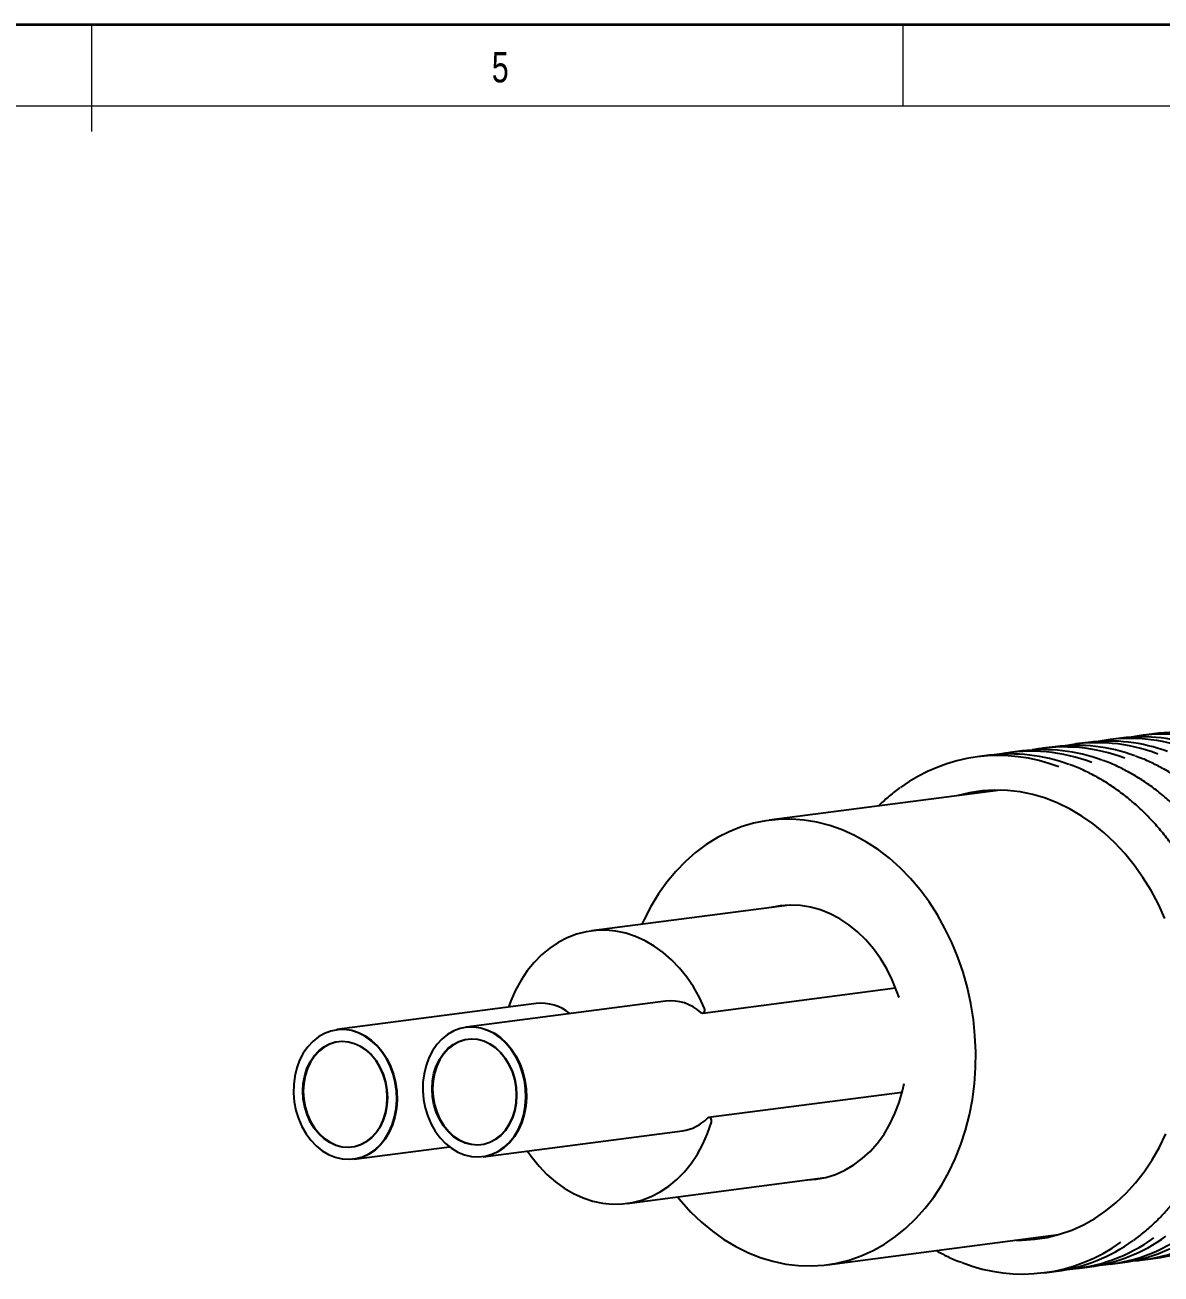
# Model space of a CAD drawing. Header units: millimetres. Extents: x 6 to 413, y 7 to 291.
# Drawn here: x 205.6 to 275.1, y 214.8 to 291.1 of the extents above; entities that cross this region are included whole.
import ezdxf

# ---------------------------------------------------------------- set-up
doc = ezdxf.new("R2010")
doc.units = ezdxf.units.MM
doc.styles.add('SLDTEXTSTYLE2', font='TXT', dxfattribs={"width": 0.75})

msp = doc.modelspace()

# ---------------------------------------------------------------- linework, layer by layer
at = {"color": 7, "linetype": 'Continuous', "lineweight": 35}
msp.add_line((413.064, 291.1062), (6.2734, 291.1062), dxfattribs=at)
at = {"color": 7, "linetype": 'Continuous', "lineweight": 18}
for p, q in [((209.6973, 291.1062), (209.6973, 284.5934)), ((259.2973, 291.1062), (259.2973, 286.1523)), ((408.1446, 286.1523), (11.2973, 286.1523))]:
    msp.add_line(p, q, dxfattribs=at)
at = {"color": 7, "linetype": 'Continuous', "lineweight": 25}
for p, q in [((272.6283, 247.516), (271.8842, 247.419)), ((274.6409, 247.7785), (273.8969, 247.6815)), ((266.5902, 246.7285), (265.8461, 246.6315)), ((268.6029, 246.991), (267.8588, 246.894)), ((270.6156, 247.2535), (269.8715, 247.1565)), ((264.5775, 246.466), (263.8335, 246.369)), ((265.2682, 244.3375), (251.1217, 242.4924)), ((252.3627, 237.3094), (240.2609, 235.731)), ((247.0619, 230.7074), (258.8501, 232.2449)), ((244.7808, 231.4425), (232.595, 229.8531)), ((236.8792, 231.2935), (224.6933, 229.7041)), ((259.2568, 225.8616), (247.422, 224.318)), ((233.6296, 221.9203), (245.8155, 223.5097)), ((225.728, 221.7713), (231.5781, 222.5343)), ((242.4337, 219.0721), (254.5355, 220.6505)), ((254.6654, 215.3225), (268.8118, 217.1676)), ((271.9715, 215.361), (272.7156, 215.4581)), ((273.9842, 215.6235), (274.7282, 215.7206)), ((267.9461, 214.836), (268.6902, 214.9331)), ((269.9588, 215.0985), (270.7029, 215.1956))]:
    msp.add_line(p, q, dxfattribs=at)
at = {"color": 7, "linetype": 'Continuous', "lineweight": 25, "flags": 128}
for points in [[(275.3155, 236.4844), (274.9138, 237.3558), (274.4654, 238.1928), (273.9725, 238.9909), (273.4377, 239.7462), (272.8637, 240.4549), (272.2534, 241.1132), (271.6099, 241.7179), (270.9365, 242.2658), (270.2367, 242.7542), (269.5139, 243.1806), (268.772, 243.5428), (268.0146, 243.8389), (267.2456, 244.0675), (266.469, 244.2274), (265.6887, 244.3178), (264.9087, 244.3381), (264.1329, 244.2884), (263.3654, 244.1689), (262.6751, 243.9993)], [(263.6038, 230.3128), (263.4476, 231.2894), (263.2363, 232.2535), (262.9711, 233.2001), (262.6534, 234.1244), (262.2848, 235.0215), (261.8672, 235.8867), (261.4029, 236.7156), (260.8941, 237.5037), (260.3437, 238.247), (259.7544, 238.9416), (259.1294, 239.5839), (258.4718, 240.1706), (257.7852, 240.6985), (257.0731, 241.1649), (256.3391, 241.5675), (255.5872, 241.904), (254.8213, 242.1728), (254.0453, 242.3724), (253.2633, 242.5018), (252.4794, 242.5604), (251.6976, 242.5477), (250.9221, 242.464), (250.1569, 242.3095), (249.4059, 242.0852), (248.6731, 241.7922), (247.9623, 241.4321), (247.2772, 241.0066), (246.6214, 240.518), (245.9983, 239.969), (245.4111, 239.3622), (244.863, 238.7009), (244.3567, 237.9886), (243.8949, 237.229), (243.4801, 236.4259), (243.3455, 236.1333)], [(259.0604, 231.6565), (258.9328, 232.0267), (258.6436, 232.7333), (258.3052, 233.4074), (257.9207, 234.043), (257.4933, 234.6348), (257.0267, 235.1777), (256.5248, 235.6672), (255.9919, 236.099), (255.4325, 236.4694), (254.8516, 236.7753), (254.2539, 237.0141), (253.6446, 237.1837), (253.0289, 237.2827), (252.412, 237.3103), (251.7993, 237.2661), (251.2516, 237.1645)], [(247.1748, 230.9912), (246.8567, 231.6668), (246.4926, 232.3068), (246.0856, 232.9058), (245.639, 233.4588), (245.1565, 233.9613), (244.6422, 234.409), (244.1005, 234.7982), (243.5357, 235.1256), (242.9526, 235.3885), (242.3562, 235.5847), (241.7513, 235.7125), (241.143, 235.771), (240.5365, 235.7595), (239.9367, 235.6783), (239.3487, 235.528), (238.7774, 235.3097), (238.2275, 235.0255), (237.7038, 234.6776), (237.2104, 234.2689), (236.7516, 233.8028), (236.3311, 233.2833), (235.9526, 232.7147), (235.6191, 232.1017), (235.3334, 231.4495), (235.1969, 231.0741)], [(246.9533, 230.7424), (247.0012, 230.7143), (247.0529, 230.7066), (247.1028, 230.7201), (247.1456, 230.7534), (247.1766, 230.803), (247.1927, 230.8636), (247.1921, 230.9286), (247.1748, 230.9912)], [(233.3408, 221.9182), (233.7578, 221.9615), (234.1631, 222.0748), (234.5494, 222.2561), (234.9099, 222.5022), (235.238, 222.8086), (235.528, 223.17), (235.7747, 223.5798), (235.9737, 224.0307), (236.1213, 224.5147), (236.2151, 225.0232), (236.2532, 225.5471), (236.2351, 226.077), (236.1611, 226.6034), (236.0324, 227.1171), (235.8514, 227.6087), (235.6213, 228.0697), (235.3462, 228.4916), (235.0311, 228.867), (234.6814, 229.1892), (234.3036, 229.4525), (233.9043, 229.652), (233.4906, 229.7844), (233.0699, 229.8472), (232.6498, 229.8393), (232.2378, 229.7608), (231.8411, 229.6131), (231.4669, 229.399), (231.1218, 229.1221), (230.812, 228.7874), (230.5431, 228.401), (230.3198, 227.9697), (230.1461, 227.5012), (230.0251, 227.0038), (229.959, 226.4865), (229.9489, 225.9584), (229.9951, 225.4291), (230.0967, 224.9078), (230.2519, 224.404), (230.4579, 223.9267), (230.7111, 223.4843), (231.0069, 223.0847), (231.34, 222.7351), (231.7045, 222.4417), (232.094, 222.2098), (232.5014, 222.0435), (232.9195, 221.9457), (233.3408, 221.9182)], [(232.595, 229.8531), (232.6598, 229.8607), (233.082, 229.8687), (233.5047, 229.8056), (233.9205, 229.6726), (234.3218, 229.472), (234.7016, 229.2074), (235.053, 228.8836), (235.3697, 228.5063), (235.6462, 228.0822), (235.8774, 227.619), (236.0594, 227.1249), (236.1887, 226.6086), (236.2631, 226.0795), (236.2813, 225.547), (236.2429, 225.0205), (236.1487, 224.5094), (236.0003, 224.023), (235.8004, 223.5698), (235.5524, 223.1579), (235.261, 222.7948), (234.9312, 222.4868), (234.5689, 222.2395), (234.1807, 222.0572), (233.7734, 221.9434), (233.6296, 221.9203)], [(245.5182, 219.4744), (245.7334, 219.2143), (246.3409, 218.5454), (246.9826, 217.9306), (247.6552, 217.3729), (248.355, 216.8754), (249.0785, 216.4406), (249.8219, 216.0709), (250.5813, 215.768), (251.3528, 215.5336), (252.1323, 215.369), (252.9158, 215.275), (253.6991, 215.252), (254.4783, 215.3002), (255.2492, 215.4194), (256.0078, 215.6089), (256.7501, 215.8677), (257.4724, 216.1945), (258.1708, 216.5876), (258.8417, 217.0449), (259.4816, 217.5641), (260.0871, 218.1423), (260.6551, 218.7768), (261.1827, 219.464), (261.667, 220.2005), (262.1056, 220.9823), (262.4962, 221.8055), (262.8367, 222.6657), (263.1253, 223.5585), (263.3607, 224.4791), (263.5414, 225.4229), (263.6667, 226.3847), (263.7357, 227.3598), (263.7483, 228.3429), (263.7042, 229.329), (263.6038, 230.3128)], [(225.4392, 221.7692), (225.8562, 221.8125), (226.2615, 221.9258), (226.6478, 222.1071), (227.0082, 222.3532), (227.3364, 222.6596), (227.6264, 223.021), (227.8731, 223.4308), (228.072, 223.8817), (228.2197, 224.3657), (228.3134, 224.8742), (228.3516, 225.3981), (228.3335, 225.928), (228.2594, 226.4544), (228.1308, 226.9681), (227.9498, 227.4598), (227.7197, 227.9207), (227.4446, 228.3426), (227.1294, 228.718), (226.7798, 229.0402), (226.4019, 229.3035), (226.0026, 229.503), (225.5889, 229.6354), (225.1683, 229.6982), (224.7482, 229.6903), (224.3361, 229.6118), (223.9394, 229.4641), (223.5652, 229.25), (223.2201, 228.9731), (222.9104, 228.6384), (222.6414, 228.252), (222.4181, 227.8207), (222.2444, 227.3522), (222.1235, 226.8548), (222.0574, 226.3375), (222.0473, 225.8094), (222.0935, 225.2801), (222.1951, 224.7588), (222.3502, 224.255), (222.5563, 223.7777), (222.8094, 223.3353), (223.1052, 222.9357), (223.4383, 222.5861), (223.8029, 222.2927), (224.1924, 222.0608), (224.5998, 221.8945), (225.0179, 221.7967), (225.4392, 221.7692)], [(224.6933, 229.7041), (224.7581, 229.7117), (225.1803, 229.7197), (225.6031, 229.6566), (226.0189, 229.5236), (226.4202, 229.323), (226.7999, 229.0584), (227.1513, 228.7346), (227.4681, 228.3573), (227.7445, 227.9332), (227.9758, 227.47), (228.1577, 226.9759), (228.287, 226.4596), (228.3614, 225.9305), (228.3796, 225.398), (228.3413, 224.8715), (228.2471, 224.3604), (228.0987, 223.874), (227.8987, 223.4208), (227.6508, 223.0089), (227.3593, 222.6458), (227.0295, 222.3378), (226.6673, 222.0905), (226.279, 221.9082), (225.8717, 221.7944), (225.728, 221.7713)], [(233.2973, 222.6358), (232.9111, 222.6649), (232.5292, 222.7659), (232.1601, 222.9365), (231.8119, 223.1731), (231.4926, 223.4702), (231.2091, 223.8212), (230.9679, 224.2184), (230.7743, 224.6528), (230.6326, 225.1147), (230.5461, 225.5939), (230.5166, 226.0795), (230.5449, 226.5608), (230.6302, 227.027), (230.7707, 227.4677), (230.9632, 227.8731), (231.2035, 228.234), (231.4861, 228.5425), (231.8048, 228.7916), (232.1524, 228.9758), (232.5212, 229.0909), (232.9029, 229.1344), (233.289, 229.1054), (233.6709, 229.0044), (234.0401, 228.8337), (234.3882, 228.5972), (234.7076, 228.3001), (234.9911, 227.949), (235.2323, 227.5519), (235.4259, 227.1175), (235.5676, 226.6555), (235.6541, 226.1764), (235.6836, 225.6907), (235.6553, 225.2094), (235.57, 224.7432), (235.4295, 224.3025), (235.237, 223.8972), (234.9967, 223.5363), (234.7141, 223.2278), (234.3954, 222.9787), (234.0478, 222.7945), (233.679, 222.6794), (233.2973, 222.6358)], [(233.3083, 222.6574), (233.6876, 222.7006), (234.0542, 222.8151), (234.3997, 222.9981), (234.7164, 223.2457), (234.9973, 223.5523), (235.2361, 223.911), (235.4274, 224.3138), (235.567, 224.7518), (235.6518, 225.2152), (235.6799, 225.6935), (235.6506, 226.1762), (235.5646, 226.6524), (235.4238, 227.1115), (235.2314, 227.5432), (234.9917, 227.9379), (234.71, 228.2869), (234.3925, 228.5821), (234.0465, 228.8172), (233.6796, 228.9869), (233.3001, 229.0872), (232.9163, 229.1161), (232.5369, 229.0728), (232.1704, 228.9584), (231.8249, 228.7753), (231.5082, 228.5278), (231.2273, 228.2212), (230.9885, 227.8625), (230.7972, 227.4596), (230.6575, 227.0216), (230.5727, 226.5583), (230.5447, 226.0799), (230.574, 225.5973), (230.6599, 225.1211), (230.8007, 224.662), (230.9931, 224.2302), (231.2329, 223.8355), (231.5146, 223.4866), (231.832, 223.1913), (232.1781, 222.9562), (232.5449, 222.7866), (232.9245, 222.6862), (233.3083, 222.6574)], [(225.3956, 222.4868), (225.0095, 222.5159), (224.6276, 222.6169), (224.2584, 222.7875), (223.9103, 223.0241), (223.5909, 223.3212), (223.3074, 223.6722), (223.0662, 224.0694), (222.8726, 224.5038), (222.731, 224.9657), (222.6444, 225.4449), (222.615, 225.9305), (222.6432, 226.4118), (222.7285, 226.878), (222.869, 227.3187), (223.0615, 227.7241), (223.3018, 228.085), (223.5844, 228.3935), (223.9031, 228.6426), (224.2507, 228.8268), (224.6195, 228.9419), (225.0013, 228.9854), (225.3874, 228.9564), (225.7693, 228.8554), (226.1384, 228.6847), (226.4866, 228.4482), (226.806, 228.1511), (227.0894, 227.8), (227.3307, 227.4029), (227.5243, 226.9685), (227.6659, 226.5065), (227.7524, 226.0274), (227.7819, 225.5418), (227.7537, 225.0605), (227.6684, 224.5942), (227.5279, 224.1535), (227.3353, 223.7482), (227.0951, 223.3873), (226.8124, 223.0788), (226.4938, 222.8297), (226.1461, 222.6455), (225.7774, 222.5304), (225.3956, 222.4868)], [(225.4066, 222.5084), (225.786, 222.5516), (226.1525, 222.6661), (226.498, 222.8491), (226.8147, 223.0967), (227.0956, 223.4033), (227.3344, 223.762), (227.5258, 224.1648), (227.6654, 224.6028), (227.7502, 225.0662), (227.7783, 225.5445), (227.749, 226.0272), (227.663, 226.5034), (227.5222, 226.9625), (227.3298, 227.3942), (227.09, 227.7889), (226.8083, 228.1379), (226.4909, 228.4332), (226.1449, 228.6682), (225.778, 228.8379), (225.3984, 228.9382), (225.0147, 228.9671), (224.6353, 228.9238), (224.2688, 228.8094), (223.9233, 228.6263), (223.6065, 228.3788), (223.3256, 228.0722), (223.0869, 227.7135), (222.8955, 227.3106), (222.7559, 226.8726), (222.6711, 226.4093), (222.643, 225.9309), (222.6723, 225.4483), (222.7583, 224.9721), (222.8991, 224.513), (223.0915, 224.0812), (223.3312, 223.6865), (223.613, 223.3376), (223.9304, 223.0423), (224.2764, 222.8072), (224.6433, 222.6376), (225.0229, 222.5372), (225.4066, 222.5084)], [(253.4244, 220.5056), (253.9878, 220.5488), (254.5912, 220.6642), (255.1802, 220.85), (255.7496, 221.1045), (256.2946, 221.4256), (256.8107, 221.8105), (257.2933, 222.256), (257.7384, 222.7582), (258.1421, 223.3129), (258.5011, 223.9153), (258.8122, 224.5603), (259.0728, 225.2424), (259.2808, 225.9558), (259.3796, 226.397)], [(236.3446, 222.2744), (236.609, 221.8973), (237.0557, 221.3443), (237.5381, 220.8418), (238.0524, 220.3941), (238.5942, 220.005), (239.159, 219.6776), (239.742, 219.4147), (240.3385, 219.2185), (240.9433, 219.0906), (241.5516, 219.0321), (242.1582, 219.0436), (242.7579, 219.1248), (243.3459, 219.2752), (243.9172, 219.4934), (244.4671, 219.7776), (244.9909, 220.1256), (245.4842, 220.5343), (245.9431, 221.0003), (246.3635, 221.5198), (246.742, 222.0884), (247.0755, 222.7014), (247.3612, 223.3536), (247.5966, 224.0397)], [(247.5966, 224.0397), (247.6063, 224.1028), (247.5991, 224.1677), (247.5757, 224.2275), (247.5387, 224.2758), (247.492, 224.3074), (247.4406, 224.319), (247.3899, 224.3094), (247.3455, 224.2795)], [(266.2187, 216.8294), (266.5781, 216.8287), (267.3539, 216.8784), (268.1215, 216.9979), (268.8769, 217.1867), (269.6164, 217.4438), (270.3362, 217.7678), (271.0325, 218.1571), (271.7019, 218.6097), (272.3409, 219.1234), (272.9463, 219.6954), (273.515, 220.3229), (274.0441, 221.0027), (274.5309, 221.7314), (274.973, 222.5051), (275.368, 223.32)]]:
    msp.add_lwpolyline(points, dxfattribs=at)
at = {"color": 7, "linetype": 'Continuous', "lineweight": 25}
for centre, radius, start, end in [((273.1814, 237.2415), 10.2572, 68.827261, 100.83909), ((273.9152, 237.3139), 10.2829, 69.63751, 97.189367), ((275.1941, 237.504), 10.2572, 68.827261, 100.83909), ((275.9278, 237.5764), 10.2829, 69.63751, 97.189367), ((267.1434, 236.454), 10.2572, 68.827261, 100.83909), ((267.8771, 236.5264), 10.2829, 69.63751, 97.189367), ((269.1561, 236.7165), 10.2572, 68.827261, 100.83909), ((269.8898, 236.7889), 10.2829, 69.63751, 97.189367), ((271.1688, 236.979), 10.2572, 68.827261, 100.83909), ((271.9025, 237.0514), 10.2829, 69.63751, 97.189367), ((265.1498, 236.2756), 10.1719, 68.756568, 126.127022), ((265.8644, 236.2639), 10.2829, 69.63751, 97.189367), ((245.0849, 228.6653), 2.7938, 48.028521, 96.248939), ((237.1741, 228.5015), 2.8075, 50.929327, 96.029409), ((245.4533, 226.1346), 2.6498, 277.854588, 315.566598), ((268.6166, 225.2292), 10.2172, 273.958087, 306.109284), ((269.315, 225.4292), 10.3273, 277.723401, 305.944986), ((270.6292, 225.4917), 10.2172, 273.958087, 306.109284), ((271.3277, 225.6917), 10.3273, 277.723401, 305.944986), ((272.6419, 225.7542), 10.2172, 273.958087, 306.109284), ((273.3404, 225.9542), 10.3273, 277.723401, 305.944986), ((266.6294, 224.9305), 10.173, 248.617134, 306.113569), ((267.3023, 225.1667), 10.3273, 277.723401, 305.944986)]:
    msp.add_arc(centre, radius, start, end, dxfattribs=at)
for points, knots in [([(279.2474, 230.9474), (279.2353, 231.1233), (279.2004, 231.6324), (279.1042, 232.4726), (278.943, 233.4627), (278.7323, 234.4419), (278.4736, 235.4062), (278.1677, 236.3519), (277.816, 237.2752), (277.4198, 238.1723), (276.9806, 239.0398), (276.5001, 239.8742), (275.9803, 240.6721), (275.4233, 241.4304), (274.8311, 242.146), (274.2062, 242.816), (273.551, 243.4378), (272.8682, 244.0089), (272.1604, 244.5268), (271.4307, 244.9902), (270.6812, 245.3938), (270.0304, 245.697), (269.6256, 245.8412), (269.4808, 245.8928)], [0, 0, 0, 0, 0.026295, 0.0760916, 0.1258946, 0.1756986, 0.2255037, 0.27531, 0.3251175, 0.3749262, 0.4247358, 0.4745457, 0.5243551, 0.5741628, 0.6239676, 0.6737673, 0.7235598, 0.7733424, 0.823112, 0.8728655, 0.9225995, 0.9723111, 1, 1, 1, 1]), ([(281.2601, 231.2099), (281.248, 231.3858), (281.213, 231.8949), (281.1169, 232.7351), (280.9557, 233.7252), (280.745, 234.7044), (280.4863, 235.6687), (280.1804, 236.6144), (279.8287, 237.5377), (279.4324, 238.4348), (278.9932, 239.3023), (278.5128, 240.1367), (277.993, 240.9346), (277.436, 241.6929), (276.8438, 242.4085), (276.2189, 243.0785), (275.5637, 243.7003), (274.8808, 244.2714), (274.1731, 244.7893), (273.4433, 245.2527), (272.6939, 245.6563), (272.0431, 245.9595), (271.6383, 246.1037), (271.4935, 246.1553)], [0, 0, 0, 0, 0.026295, 0.0760916, 0.1258946, 0.1756986, 0.2255037, 0.27531, 0.3251175, 0.3749262, 0.4247358, 0.4745457, 0.5243551, 0.5741628, 0.6239676, 0.6737673, 0.7235598, 0.7733424, 0.823112, 0.8728655, 0.9225995, 0.9723111, 1, 1, 1, 1]), ([(283.2728, 231.4724), (283.2607, 231.6483), (283.2257, 232.1574), (283.1296, 232.9976), (282.9684, 233.9877), (282.7576, 234.9669), (282.4989, 235.9312), (282.1931, 236.8769), (281.8414, 237.8002), (281.4451, 238.6973), (281.0059, 239.5648), (280.5255, 240.3992), (280.0057, 241.1971), (279.4486, 241.9554), (278.8565, 242.671), (278.2315, 243.341), (277.5764, 243.9628), (276.8935, 244.5339), (276.1857, 245.0518), (275.456, 245.5152), (274.7066, 245.9188), (274.0558, 246.222), (273.6509, 246.3662), (273.5061, 246.4178)], [0, 0, 0, 0, 0.026295, 0.0760916, 0.1258946, 0.1756986, 0.2255037, 0.27531, 0.3251175, 0.3749262, 0.4247358, 0.4745457, 0.5243551, 0.5741628, 0.6239676, 0.6737673, 0.7235598, 0.7733424, 0.823112, 0.8728655, 0.9225995, 0.9723111, 1, 1, 1, 1]), ([(259.1155, 244.4744), (259.094, 244.46), (258.8439, 244.2927), (258.3941, 243.9277), (257.9843, 243.5484), (257.782, 243.3611)], [0, 0, 0, 0, 0.04549103, 0.52865655, 1, 1, 1, 1]), ([(273.4012, 216.8229), (273.425, 216.8389), (273.6775, 217.0076), (274.1333, 217.3814), (274.7633, 217.9459), (275.3584, 218.5669), (275.9195, 219.2346), (276.4434, 219.9485), (276.9284, 220.7051), (277.3724, 221.5015), (277.7736, 222.3345), (278.1305, 223.2009), (278.4416, 224.097), (278.7058, 225.0195), (278.9219, 225.9645), (279.0891, 226.9283), (279.2067, 227.907), (279.2745, 228.8969), (279.2914, 229.8764), (279.2702, 230.5611), (279.2495, 230.9121), (279.2474, 230.9474)], [0, 0, 0, 0, 0.00606474, 0.06420682, 0.12237852, 0.18057889, 0.2388058, 0.29705632, 0.35532716, 0.41361487, 0.4719162, 0.53022814, 0.58854812, 0.64687397, 0.70520395, 0.76353675, 0.82187142, 0.88020726, 0.93854386, 0.99381485, 1, 1, 1, 1]), ([(261.3351, 216.1924), (261.5044, 216.0985), (261.9223, 215.8666), (262.4398, 215.6281), (262.79, 215.5018), (262.8804, 215.4692)], [0, 0, 0, 0, 0.335762, 0.8284522, 1, 1, 1, 1])]:
    msp.add_open_spline(points, degree=3, knots=knots, dxfattribs=at)

# ---------------------------------------------------------------- texts
at = {"color": 7, "linetype": 'Continuous', "lineweight": 0, "insert": (234.1671, 289.4501), "char_height": 1.8521, "attachment_point": 1, "style": 'SLDTEXTSTYLE2'}
msp.add_mtext('5', dxfattribs=at)

doc.saveas('drawing.dxf')
